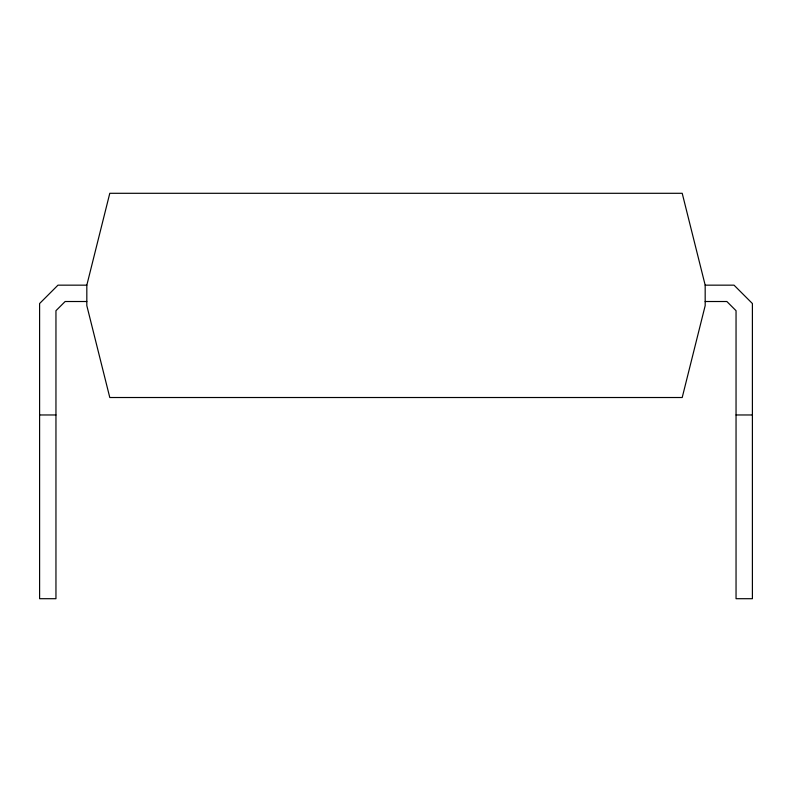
<?xml version="1.0" encoding="UTF-8"?>
<svg xmlns="http://www.w3.org/2000/svg" width="792" height="792" viewBox="0 0 792 792"><rect width="100%" height="100%" fill="white"/><g stroke="black" fill="none" stroke-linecap="round" stroke-linejoin="round"><path stroke-width="1.19" d="M86.823 285.16L109.791 193.297L682.209 193.297L705.177 285.16L705.177 305.653L682.209 397.515L109.791 397.515L86.823 305.653L86.823 285.16L57.974 285.16L39.6 303.534L39.6 598.702L55.955 598.702L55.955 310.702L65.142 301.514L86.823 301.514M705.177 285.16L734.026 285.16L752.4 303.534L752.4 598.702L736.045 598.702L736.045 310.702L726.858 301.514L705.177 301.514M39.6 414.968L55.955 414.968M736.045 414.968L752.4 414.968"/></g></svg>
